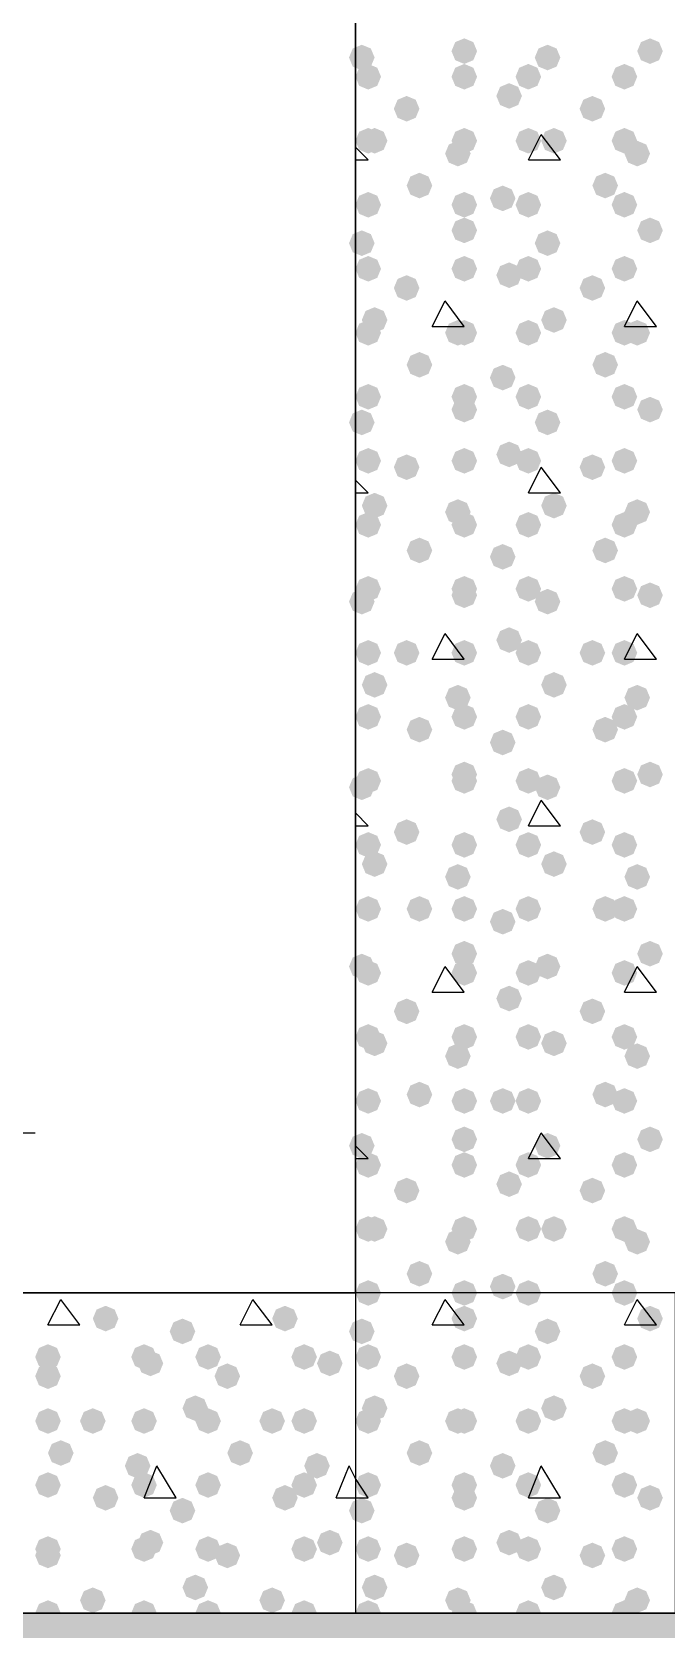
# Model space of a CAD drawing. Header units: millimetres. Extents: x 0 to 420, y 0 to 297.
# Drawn here: x 220.15 to 224.35, y 105.64 to 116.2 of the extents above; entities that cross this region are included whole.
import ezdxf

# ---------------------------------------------------------------- set-up
doc = ezdxf.new("R2010")
doc.units = ezdxf.units.MM
doc.layers.get('0').update_dxf_attribs({"linetype": 'CONTINUOUS'})

msp = doc.modelspace()

# ---------------------------------------------------------------- hatches: boundary and pattern name
at = {"true_color": 0x000008}
for points in [[(222.419333, 116.035667), (222.394463, 115.975871), (222.334667, 115.951), (222.274871, 115.975871), (222.25, 116.035667), (222.274871, 116.095462), (222.334667, 116.120333), (222.394462, 116.095463)], [(223.096667, 116.078), (223.071796, 116.018204), (223.012, 115.993333), (222.952204, 116.018204), (222.927333, 116.078), (222.952204, 116.137796), (223.012, 116.162667), (223.071796, 116.137796)], [(223.647, 116.035667), (223.622129, 115.975871), (223.562333, 115.951), (223.502537, 115.975871), (223.477667, 116.035667), (223.502537, 116.095462), (223.562333, 116.120333), (223.622129, 116.095463)], [(224.324333, 116.078), (224.299463, 116.018204), (224.239667, 115.993333), (224.179871, 116.018204), (224.155, 116.078), (224.179871, 116.137796), (224.239667, 116.162667), (224.299462, 116.137796)], [(222.461667, 115.908667), (222.436796, 115.848871), (222.377, 115.824), (222.317204, 115.848871), (222.292333, 115.908667), (222.317204, 115.968462), (222.377, 115.993333), (222.436796, 115.968463)], [(223.096667, 115.908667), (223.071796, 115.848871), (223.012, 115.824), (222.952204, 115.848871), (222.927333, 115.908667), (222.952204, 115.968462), (223.012, 115.993333), (223.071796, 115.968463)], [(223.52, 115.908667), (223.495129, 115.848871), (223.435333, 115.824), (223.375538, 115.848871), (223.350667, 115.908667), (223.375537, 115.968462), (223.435333, 115.993333), (223.495129, 115.968463)], [(224.155, 115.908667), (224.130129, 115.848871), (224.070333, 115.824), (224.010538, 115.848871), (223.985667, 115.908667), (224.010537, 115.968462), (224.070333, 115.993333), (224.130129, 115.968463)], [(222.715667, 115.697), (222.690796, 115.637204), (222.631, 115.612333), (222.571204, 115.637204), (222.546333, 115.697), (222.571204, 115.756796), (222.631, 115.781667), (222.690796, 115.756796)], [(223.393, 115.781667), (223.368129, 115.721871), (223.308333, 115.697), (223.248538, 115.721871), (223.223667, 115.781667), (223.248537, 115.841462), (223.308333, 115.866333), (223.368129, 115.841463)], [(223.943333, 115.697), (223.918462, 115.637204), (223.858667, 115.612333), (223.798871, 115.637204), (223.774, 115.697), (223.798871, 115.756796), (223.858667, 115.781667), (223.918462, 115.756796)], [(222.461667, 115.485333), (222.436796, 115.425538), (222.377, 115.400667), (222.317204, 115.425538), (222.292333, 115.485333), (222.317204, 115.545129), (222.377, 115.57), (222.436796, 115.545129)], [(222.504, 115.485333), (222.479129, 115.425538), (222.419333, 115.400667), (222.359537, 115.425538), (222.334667, 115.485333), (222.359537, 115.545129), (222.419333, 115.57), (222.479129, 115.545129)], [(223.096667, 115.485333), (223.071796, 115.425538), (223.012, 115.400667), (222.952204, 115.425538), (222.927333, 115.485333), (222.952204, 115.545129), (223.012, 115.57), (223.071796, 115.545129)], [(223.52, 115.485333), (223.495129, 115.425538), (223.435333, 115.400667), (223.375538, 115.425538), (223.350667, 115.485333), (223.375537, 115.545129), (223.435333, 115.57), (223.495129, 115.545129)], [(223.689333, 115.485333), (223.664463, 115.425538), (223.604667, 115.400667), (223.544871, 115.425538), (223.52, 115.485333), (223.544871, 115.545129), (223.604667, 115.57), (223.664462, 115.545129)], [(224.155, 115.485333), (224.130129, 115.425538), (224.070333, 115.400667), (224.010538, 115.425538), (223.985667, 115.485333), (224.010537, 115.545129), (224.070333, 115.57), (224.130129, 115.545129)], [(223.054333, 115.400667), (223.029462, 115.340871), (222.969667, 115.316), (222.909871, 115.340871), (222.885, 115.400667), (222.909871, 115.460462), (222.969667, 115.485333), (223.029462, 115.460463)], [(224.239667, 115.400667), (224.214796, 115.340871), (224.155, 115.316), (224.095204, 115.340871), (224.070333, 115.400667), (224.095204, 115.460462), (224.155, 115.485333), (224.214796, 115.460463)], [(222.800333, 115.189), (222.775462, 115.129204), (222.715667, 115.104333), (222.655871, 115.129204), (222.631, 115.189), (222.655871, 115.248796), (222.715667, 115.273667), (222.775462, 115.248796)], [(224.028, 115.189), (224.003129, 115.129204), (223.943333, 115.104333), (223.883537, 115.129204), (223.858667, 115.189), (223.883537, 115.248796), (223.943333, 115.273667), (224.003129, 115.248796)], [(222.461667, 115.062), (222.436796, 115.002204), (222.377, 114.977333), (222.317204, 115.002204), (222.292333, 115.062), (222.317204, 115.121796), (222.377, 115.146667), (222.436796, 115.121796)], [(223.096667, 115.062), (223.071796, 115.002204), (223.012, 114.977333), (222.952204, 115.002204), (222.927333, 115.062), (222.952204, 115.121796), (223.012, 115.146667), (223.071796, 115.121796)], [(223.350667, 115.104333), (223.325796, 115.044537), (223.266, 115.019667), (223.206204, 115.044537), (223.181333, 115.104333), (223.206204, 115.164129), (223.266, 115.189), (223.325796, 115.164129)], [(223.52, 115.062), (223.495129, 115.002204), (223.435333, 114.977333), (223.375538, 115.002204), (223.350667, 115.062), (223.375537, 115.121796), (223.435333, 115.146667), (223.495129, 115.121796)], [(224.155, 115.062), (224.130129, 115.002204), (224.070333, 114.977333), (224.010538, 115.002204), (223.985667, 115.062), (224.010537, 115.121796), (224.070333, 115.146667), (224.130129, 115.121796)], [(223.096667, 114.892667), (223.071796, 114.832871), (223.012, 114.808), (222.952204, 114.832871), (222.927333, 114.892667), (222.952204, 114.952462), (223.012, 114.977333), (223.071796, 114.952463)], [(224.324333, 114.892667), (224.299463, 114.832871), (224.239667, 114.808), (224.179871, 114.832871), (224.155, 114.892667), (224.179871, 114.952462), (224.239667, 114.977333), (224.299462, 114.952463)], [(222.419333, 114.808), (222.394463, 114.748204), (222.334667, 114.723333), (222.274871, 114.748204), (222.25, 114.808), (222.274871, 114.867796), (222.334667, 114.892667), (222.394462, 114.867796)], [(223.647, 114.808), (223.622129, 114.748204), (223.562333, 114.723333), (223.502537, 114.748204), (223.477667, 114.808), (223.502537, 114.867796), (223.562333, 114.892667), (223.622129, 114.867796)], [(222.461667, 114.638667), (222.436796, 114.578871), (222.377, 114.554), (222.317204, 114.578871), (222.292333, 114.638667), (222.317204, 114.698462), (222.377, 114.723333), (222.436796, 114.698463)], [(223.096667, 114.638667), (223.071796, 114.578871), (223.012, 114.554), (222.952204, 114.578871), (222.927333, 114.638667), (222.952204, 114.698462), (223.012, 114.723333), (223.071796, 114.698463)], [(223.52, 114.638667), (223.495129, 114.578871), (223.435333, 114.554), (223.375538, 114.578871), (223.350667, 114.638667), (223.375537, 114.698462), (223.435333, 114.723333), (223.495129, 114.698463)], [(224.155, 114.638667), (224.130129, 114.578871), (224.070333, 114.554), (224.010538, 114.578871), (223.985667, 114.638667), (224.010537, 114.698462), (224.070333, 114.723333), (224.130129, 114.698463)], [(223.393, 114.596333), (223.368129, 114.536537), (223.308333, 114.511667), (223.248538, 114.536537), (223.223667, 114.596333), (223.248537, 114.656129), (223.308333, 114.681), (223.368129, 114.656129)], [(222.715667, 114.511667), (222.690796, 114.451871), (222.631, 114.427), (222.571204, 114.451871), (222.546333, 114.511667), (222.571204, 114.571462), (222.631, 114.596333), (222.690796, 114.571463)], [(223.943333, 114.511667), (223.918462, 114.451871), (223.858667, 114.427), (223.798871, 114.451871), (223.774, 114.511667), (223.798871, 114.571462), (223.858667, 114.596333), (223.918462, 114.571463)], [(222.461667, 114.215333), (222.436796, 114.155538), (222.377, 114.130667), (222.317204, 114.155538), (222.292333, 114.215333), (222.317204, 114.275129), (222.377, 114.3), (222.436796, 114.275129)], [(222.504, 114.3), (222.479129, 114.240204), (222.419333, 114.215333), (222.359537, 114.240204), (222.334667, 114.3), (222.359537, 114.359796), (222.419333, 114.384667), (222.479129, 114.359796)], [(223.054333, 114.215333), (223.029462, 114.155538), (222.969667, 114.130667), (222.909871, 114.155538), (222.885, 114.215333), (222.909871, 114.275129), (222.969667, 114.3), (223.029462, 114.275129)], [(223.096667, 114.215333), (223.071796, 114.155538), (223.012, 114.130667), (222.952204, 114.155538), (222.927333, 114.215333), (222.952204, 114.275129), (223.012, 114.3), (223.071796, 114.275129)], [(223.52, 114.215333), (223.495129, 114.155538), (223.435333, 114.130667), (223.375538, 114.155538), (223.350667, 114.215333), (223.375537, 114.275129), (223.435333, 114.3), (223.495129, 114.275129)], [(223.689333, 114.3), (223.664463, 114.240204), (223.604667, 114.215333), (223.544871, 114.240204), (223.52, 114.3), (223.544871, 114.359796), (223.604667, 114.384667), (223.664462, 114.359796)], [(224.155, 114.215333), (224.130129, 114.155538), (224.070333, 114.130667), (224.010538, 114.155538), (223.985667, 114.215333), (224.010537, 114.275129), (224.070333, 114.3), (224.130129, 114.275129)], [(224.239667, 114.215333), (224.214796, 114.155538), (224.155, 114.130667), (224.095204, 114.155538), (224.070333, 114.215333), (224.095204, 114.275129), (224.155, 114.3), (224.214796, 114.275129)], [(222.800333, 114.003667), (222.775462, 113.943871), (222.715667, 113.919), (222.655871, 113.943871), (222.631, 114.003667), (222.655871, 114.063462), (222.715667, 114.088333), (222.775462, 114.063463)], [(224.028, 114.003667), (224.003129, 113.943871), (223.943333, 113.919), (223.883537, 113.943871), (223.858667, 114.003667), (223.883537, 114.063462), (223.943333, 114.088333), (224.003129, 114.063463)], [(223.350667, 113.919), (223.325796, 113.859204), (223.266, 113.834333), (223.206204, 113.859204), (223.181333, 113.919), (223.206204, 113.978796), (223.266, 114.003667), (223.325796, 113.978796)], [(222.461667, 113.792), (222.436796, 113.732204), (222.377, 113.707333), (222.317204, 113.732204), (222.292333, 113.792), (222.317204, 113.851796), (222.377, 113.876667), (222.436796, 113.851796)], [(223.096667, 113.792), (223.071796, 113.732204), (223.012, 113.707333), (222.952204, 113.732204), (222.927333, 113.792), (222.952204, 113.851796), (223.012, 113.876667), (223.071796, 113.851796)], [(223.52, 113.792), (223.495129, 113.732204), (223.435333, 113.707333), (223.375538, 113.732204), (223.350667, 113.792), (223.375537, 113.851796), (223.435333, 113.876667), (223.495129, 113.851796)], [(224.155, 113.792), (224.130129, 113.732204), (224.070333, 113.707333), (224.010538, 113.732204), (223.985667, 113.792), (224.010537, 113.851796), (224.070333, 113.876667), (224.130129, 113.851796)], [(223.096667, 113.707333), (223.071796, 113.647538), (223.012, 113.622667), (222.952204, 113.647538), (222.927333, 113.707333), (222.952204, 113.767129), (223.012, 113.792), (223.071796, 113.767129)], [(224.324333, 113.707333), (224.299463, 113.647538), (224.239667, 113.622667), (224.179871, 113.647538), (224.155, 113.707333), (224.179871, 113.767129), (224.239667, 113.792), (224.299462, 113.767129)], [(222.419333, 113.622667), (222.394463, 113.562871), (222.334667, 113.538), (222.274871, 113.562871), (222.25, 113.622667), (222.274871, 113.682462), (222.334667, 113.707333), (222.394462, 113.682463)], [(223.647, 113.622667), (223.622129, 113.562871), (223.562333, 113.538), (223.502537, 113.562871), (223.477667, 113.622667), (223.502537, 113.682462), (223.562333, 113.707333), (223.622129, 113.682463)], [(222.461667, 113.368667), (222.436796, 113.308871), (222.377, 113.284), (222.317204, 113.308871), (222.292333, 113.368667), (222.317204, 113.428462), (222.377, 113.453333), (222.436796, 113.428463)], [(223.096667, 113.368667), (223.071796, 113.308871), (223.012, 113.284), (222.952204, 113.308871), (222.927333, 113.368667), (222.952204, 113.428462), (223.012, 113.453333), (223.071796, 113.428463)], [(223.393, 113.411), (223.368129, 113.351204), (223.308333, 113.326333), (223.248538, 113.351204), (223.223667, 113.411), (223.248537, 113.470796), (223.308333, 113.495667), (223.368129, 113.470796)], [(223.52, 113.368667), (223.495129, 113.308871), (223.435333, 113.284), (223.375538, 113.308871), (223.350667, 113.368667), (223.375537, 113.428462), (223.435333, 113.453333), (223.495129, 113.428463)], [(224.155, 113.368667), (224.130129, 113.308871), (224.070333, 113.284), (224.010538, 113.308871), (223.985667, 113.368667), (224.010537, 113.428462), (224.070333, 113.453333), (224.130129, 113.428463)], [(222.715667, 113.326333), (222.690796, 113.266537), (222.631, 113.241667), (222.571204, 113.266537), (222.546333, 113.326333), (222.571204, 113.386129), (222.631, 113.411), (222.690796, 113.386129)], [(223.943333, 113.326333), (223.918462, 113.266537), (223.858667, 113.241667), (223.798871, 113.266537), (223.774, 113.326333), (223.798871, 113.386129), (223.858667, 113.411), (223.918462, 113.386129)], [(222.504, 113.072333), (222.479129, 113.012538), (222.419333, 112.987667), (222.359537, 113.012538), (222.334667, 113.072333), (222.359537, 113.132129), (222.419333, 113.157), (222.479129, 113.132129)], [(223.689333, 113.072333), (223.664463, 113.012538), (223.604667, 112.987667), (223.544871, 113.012538), (223.52, 113.072333), (223.544871, 113.132129), (223.604667, 113.157), (223.664462, 113.132129)], [(222.461667, 112.945333), (222.436796, 112.885538), (222.377, 112.860667), (222.317204, 112.885538), (222.292333, 112.945333), (222.317204, 113.005129), (222.377, 113.03), (222.436796, 113.005129)], [(223.054333, 113.03), (223.029462, 112.970204), (222.969667, 112.945333), (222.909871, 112.970204), (222.885, 113.03), (222.909871, 113.089796), (222.969667, 113.114667), (223.029462, 113.089796)], [(223.096667, 112.945333), (223.071796, 112.885538), (223.012, 112.860667), (222.952204, 112.885538), (222.927333, 112.945333), (222.952204, 113.005129), (223.012, 113.03), (223.071796, 113.005129)], [(223.52, 112.945333), (223.495129, 112.885538), (223.435333, 112.860667), (223.375538, 112.885538), (223.350667, 112.945333), (223.375537, 113.005129), (223.435333, 113.03), (223.495129, 113.005129)], [(224.155, 112.945333), (224.130129, 112.885538), (224.070333, 112.860667), (224.010538, 112.885538), (223.985667, 112.945333), (224.010537, 113.005129), (224.070333, 113.03), (224.130129, 113.005129)], [(224.239667, 113.03), (224.214796, 112.970204), (224.155, 112.945333), (224.095204, 112.970204), (224.070333, 113.03), (224.095204, 113.089796), (224.155, 113.114667), (224.214796, 113.089796)], [(222.800333, 112.776), (222.775462, 112.716204), (222.715667, 112.691333), (222.655871, 112.716204), (222.631, 112.776), (222.655871, 112.835796), (222.715667, 112.860667), (222.775462, 112.835796)], [(223.350667, 112.733667), (223.325796, 112.673871), (223.266, 112.649), (223.206204, 112.673871), (223.181333, 112.733667), (223.206204, 112.793462), (223.266, 112.818333), (223.325796, 112.793463)], [(224.028, 112.776), (224.003129, 112.716204), (223.943333, 112.691333), (223.883537, 112.716204), (223.858667, 112.776), (223.883537, 112.835796), (223.943333, 112.860667), (224.003129, 112.835796)], [(222.461667, 112.522), (222.436796, 112.462204), (222.377, 112.437333), (222.317204, 112.462204), (222.292333, 112.522), (222.317204, 112.581796), (222.377, 112.606667), (222.436796, 112.581796)], [(223.096667, 112.522), (223.071796, 112.462204), (223.012, 112.437333), (222.952204, 112.462204), (222.927333, 112.522), (222.952204, 112.581796), (223.012, 112.606667), (223.071796, 112.581796)], [(223.52, 112.522), (223.495129, 112.462204), (223.435333, 112.437333), (223.375538, 112.462204), (223.350667, 112.522), (223.375537, 112.581796), (223.435333, 112.606667), (223.495129, 112.581796)], [(224.155, 112.522), (224.130129, 112.462204), (224.070333, 112.437333), (224.010538, 112.462204), (223.985667, 112.522), (224.010537, 112.581796), (224.070333, 112.606667), (224.130129, 112.581796)], [(222.419333, 112.437333), (222.394463, 112.377537), (222.334667, 112.352667), (222.274871, 112.377537), (222.25, 112.437333), (222.274871, 112.497129), (222.334667, 112.522), (222.394462, 112.497129)], [(223.096667, 112.479667), (223.071796, 112.419871), (223.012, 112.395), (222.952204, 112.419871), (222.927333, 112.479667), (222.952204, 112.539462), (223.012, 112.564333), (223.071796, 112.539463)], [(223.647, 112.437333), (223.622129, 112.377537), (223.562333, 112.352667), (223.502537, 112.377537), (223.477667, 112.437333), (223.502537, 112.497129), (223.562333, 112.522), (223.622129, 112.497129)], [(224.324333, 112.479667), (224.299463, 112.419871), (224.239667, 112.395), (224.179871, 112.419871), (224.155, 112.479667), (224.179871, 112.539462), (224.239667, 112.564333), (224.299462, 112.539463)], [(222.461667, 112.098667), (222.436796, 112.038871), (222.377, 112.014), (222.317204, 112.038871), (222.292333, 112.098667), (222.317204, 112.158462), (222.377, 112.183333), (222.436796, 112.158463)], [(222.715667, 112.098667), (222.690796, 112.038871), (222.631, 112.014), (222.571204, 112.038871), (222.546333, 112.098667), (222.571204, 112.158462), (222.631, 112.183333), (222.690796, 112.158463)], [(223.096667, 112.098667), (223.071796, 112.038871), (223.012, 112.014), (222.952204, 112.038871), (222.927333, 112.098667), (222.952204, 112.158462), (223.012, 112.183333), (223.071796, 112.158463)], [(223.393, 112.183333), (223.368129, 112.123538), (223.308333, 112.098667), (223.248538, 112.123538), (223.223667, 112.183333), (223.248537, 112.243129), (223.308333, 112.268), (223.368129, 112.243129)], [(223.52, 112.098667), (223.495129, 112.038871), (223.435333, 112.014), (223.375538, 112.038871), (223.350667, 112.098667), (223.375537, 112.158462), (223.435333, 112.183333), (223.495129, 112.158463)], [(223.943333, 112.098667), (223.918462, 112.038871), (223.858667, 112.014), (223.798871, 112.038871), (223.774, 112.098667), (223.798871, 112.158462), (223.858667, 112.183333), (223.918462, 112.158463)], [(224.155, 112.098667), (224.130129, 112.038871), (224.070333, 112.014), (224.010538, 112.038871), (223.985667, 112.098667), (224.010537, 112.158462), (224.070333, 112.183333), (224.130129, 112.158463)], [(222.504, 111.887), (222.479129, 111.827204), (222.419333, 111.802333), (222.359537, 111.827204), (222.334667, 111.887), (222.359537, 111.946796), (222.419333, 111.971667), (222.479129, 111.946796)], [(223.689333, 111.887), (223.664463, 111.827204), (223.604667, 111.802333), (223.544871, 111.827204), (223.52, 111.887), (223.544871, 111.946796), (223.604667, 111.971667), (223.664462, 111.946796)], [(223.054333, 111.802333), (223.029462, 111.742537), (222.969667, 111.717667), (222.909871, 111.742537), (222.885, 111.802333), (222.909871, 111.862129), (222.969667, 111.887), (223.029462, 111.862129)], [(224.239667, 111.802333), (224.214796, 111.742537), (224.155, 111.717667), (224.095204, 111.742537), (224.070333, 111.802333), (224.095204, 111.862129), (224.155, 111.887), (224.214796, 111.862129)], [(222.461667, 111.675333), (222.436796, 111.615538), (222.377, 111.590667), (222.317204, 111.615538), (222.292333, 111.675333), (222.317204, 111.735129), (222.377, 111.76), (222.436796, 111.735129)], [(223.096667, 111.675333), (223.071796, 111.615538), (223.012, 111.590667), (222.952204, 111.615538), (222.927333, 111.675333), (222.952204, 111.735129), (223.012, 111.76), (223.071796, 111.735129)], [(223.52, 111.675333), (223.495129, 111.615538), (223.435333, 111.590667), (223.375538, 111.615538), (223.350667, 111.675333), (223.375537, 111.735129), (223.435333, 111.76), (223.495129, 111.735129)], [(224.155, 111.675333), (224.130129, 111.615538), (224.070333, 111.590667), (224.010538, 111.615538), (223.985667, 111.675333), (224.010537, 111.735129), (224.070333, 111.76), (224.130129, 111.735129)], [(222.800333, 111.590667), (222.775462, 111.530871), (222.715667, 111.506), (222.655871, 111.530871), (222.631, 111.590667), (222.655871, 111.650462), (222.715667, 111.675333), (222.775462, 111.650463)], [(224.028, 111.590667), (224.003129, 111.530871), (223.943333, 111.506), (223.883537, 111.530871), (223.858667, 111.590667), (223.883537, 111.650462), (223.943333, 111.675333), (224.003129, 111.650463)], [(223.350667, 111.506), (223.325796, 111.446204), (223.266, 111.421333), (223.206204, 111.446204), (223.181333, 111.506), (223.206204, 111.565796), (223.266, 111.590667), (223.325796, 111.565796)], [(222.461667, 111.252), (222.436796, 111.192204), (222.377, 111.167333), (222.317204, 111.192204), (222.292333, 111.252), (222.317204, 111.311796), (222.377, 111.336667), (222.436796, 111.311796)], [(223.096667, 111.294333), (223.071796, 111.234537), (223.012, 111.209667), (222.952204, 111.234537), (222.927333, 111.294333), (222.952204, 111.354129), (223.012, 111.379), (223.071796, 111.354129)], [(223.096667, 111.252), (223.071796, 111.192204), (223.012, 111.167333), (222.952204, 111.192204), (222.927333, 111.252), (222.952204, 111.311796), (223.012, 111.336667), (223.071796, 111.311796)], [(223.52, 111.252), (223.495129, 111.192204), (223.435333, 111.167333), (223.375538, 111.192204), (223.350667, 111.252), (223.375537, 111.311796), (223.435333, 111.336667), (223.495129, 111.311796)], [(224.155, 111.252), (224.130129, 111.192204), (224.070333, 111.167333), (224.010538, 111.192204), (223.985667, 111.252), (224.010537, 111.311796), (224.070333, 111.336667), (224.130129, 111.311796)], [(224.324333, 111.294333), (224.299463, 111.234537), (224.239667, 111.209667), (224.179871, 111.234537), (224.155, 111.294333), (224.179871, 111.354129), (224.239667, 111.379), (224.299462, 111.354129)], [(222.419333, 111.209667), (222.394463, 111.149871), (222.334667, 111.125), (222.274871, 111.149871), (222.25, 111.209667), (222.274871, 111.269462), (222.334667, 111.294333), (222.394462, 111.269463)], [(223.647, 111.209667), (223.622129, 111.149871), (223.562333, 111.125), (223.502537, 111.149871), (223.477667, 111.209667), (223.502537, 111.269462), (223.562333, 111.294333), (223.622129, 111.269463)], [(223.393, 110.998), (223.368129, 110.938204), (223.308333, 110.913333), (223.248538, 110.938204), (223.223667, 110.998), (223.248537, 111.057796), (223.308333, 111.082667), (223.368129, 111.057796)], [(222.461667, 110.828667), (222.436796, 110.768871), (222.377, 110.744), (222.317204, 110.768871), (222.292333, 110.828667), (222.317204, 110.888462), (222.377, 110.913333), (222.436796, 110.888463)], [(222.715667, 110.913333), (222.690796, 110.853537), (222.631, 110.828667), (222.571204, 110.853537), (222.546333, 110.913333), (222.571204, 110.973129), (222.631, 110.998), (222.690796, 110.973129)], [(223.096667, 110.828667), (223.071796, 110.768871), (223.012, 110.744), (222.952204, 110.768871), (222.927333, 110.828667), (222.952204, 110.888462), (223.012, 110.913333), (223.071796, 110.888463)], [(223.52, 110.828667), (223.495129, 110.768871), (223.435333, 110.744), (223.375538, 110.768871), (223.350667, 110.828667), (223.375537, 110.888462), (223.435333, 110.913333), (223.495129, 110.888463)], [(223.943333, 110.913333), (223.918462, 110.853537), (223.858667, 110.828667), (223.798871, 110.853537), (223.774, 110.913333), (223.798871, 110.973129), (223.858667, 110.998), (223.918462, 110.973129)], [(224.155, 110.828667), (224.130129, 110.768871), (224.070333, 110.744), (224.010538, 110.768871), (223.985667, 110.828667), (224.010537, 110.888462), (224.070333, 110.913333), (224.130129, 110.888463)], [(222.504, 110.701667), (222.479129, 110.641871), (222.419333, 110.617), (222.359537, 110.641871), (222.334667, 110.701667), (222.359537, 110.761462), (222.419333, 110.786333), (222.479129, 110.761463)], [(223.054333, 110.617), (223.029462, 110.557204), (222.969667, 110.532333), (222.909871, 110.557204), (222.885, 110.617), (222.909871, 110.676796), (222.969667, 110.701667), (223.029462, 110.676796)], [(223.689333, 110.701667), (223.664463, 110.641871), (223.604667, 110.617), (223.544871, 110.641871), (223.52, 110.701667), (223.544871, 110.761462), (223.604667, 110.786333), (223.664462, 110.761463)], [(224.239667, 110.617), (224.214796, 110.557204), (224.155, 110.532333), (224.095204, 110.557204), (224.070333, 110.617), (224.095204, 110.676796), (224.155, 110.701667), (224.214796, 110.676796)], [(222.461667, 110.405333), (222.436796, 110.345538), (222.377, 110.320667), (222.317204, 110.345538), (222.292333, 110.405333), (222.317204, 110.465129), (222.377, 110.49), (222.436796, 110.465129)], [(222.800333, 110.405333), (222.775462, 110.345538), (222.715667, 110.320667), (222.655871, 110.345538), (222.631, 110.405333), (222.655871, 110.465129), (222.715667, 110.49), (222.775462, 110.465129)], [(223.096667, 110.405333), (223.071796, 110.345538), (223.012, 110.320667), (222.952204, 110.345538), (222.927333, 110.405333), (222.952204, 110.465129), (223.012, 110.49), (223.071796, 110.465129)], [(223.52, 110.405333), (223.495129, 110.345538), (223.435333, 110.320667), (223.375538, 110.345538), (223.350667, 110.405333), (223.375537, 110.465129), (223.435333, 110.49), (223.495129, 110.465129)], [(224.028, 110.405333), (224.003129, 110.345538), (223.943333, 110.320667), (223.883537, 110.345538), (223.858667, 110.405333), (223.883537, 110.465129), (223.943333, 110.49), (224.003129, 110.465129)], [(224.155, 110.405333), (224.130129, 110.345538), (224.070333, 110.320667), (224.010538, 110.345538), (223.985667, 110.405333), (224.010537, 110.465129), (224.070333, 110.49), (224.130129, 110.465129)], [(223.350667, 110.320667), (223.325796, 110.260871), (223.266, 110.236), (223.206204, 110.260871), (223.181333, 110.320667), (223.206204, 110.380462), (223.266, 110.405333), (223.325796, 110.380463)], [(223.096667, 110.109), (223.071796, 110.049204), (223.012, 110.024333), (222.952204, 110.049204), (222.927333, 110.109), (222.952204, 110.168796), (223.012, 110.193667), (223.071796, 110.168796)], [(224.324333, 110.109), (224.299463, 110.049204), (224.239667, 110.024333), (224.179871, 110.049204), (224.155, 110.109), (224.179871, 110.168796), (224.239667, 110.193667), (224.299462, 110.168796)], [(222.419333, 110.024333), (222.394463, 109.964537), (222.334667, 109.939667), (222.274871, 109.964537), (222.25, 110.024333), (222.274871, 110.084129), (222.334667, 110.109), (222.394462, 110.084129)], [(222.461667, 109.982), (222.436796, 109.922204), (222.377, 109.897333), (222.317204, 109.922204), (222.292333, 109.982), (222.317204, 110.041796), (222.377, 110.066667), (222.436796, 110.041796)], [(223.096667, 109.982), (223.071796, 109.922204), (223.012, 109.897333), (222.952204, 109.922204), (222.927333, 109.982), (222.952204, 110.041796), (223.012, 110.066667), (223.071796, 110.041796)], [(223.52, 109.982), (223.495129, 109.922204), (223.435333, 109.897333), (223.375538, 109.922204), (223.350667, 109.982), (223.375537, 110.041796), (223.435333, 110.066667), (223.495129, 110.041796)], [(223.647, 110.024333), (223.622129, 109.964537), (223.562333, 109.939667), (223.502537, 109.964537), (223.477667, 110.024333), (223.502537, 110.084129), (223.562333, 110.109), (223.622129, 110.084129)], [(224.155, 109.982), (224.130129, 109.922204), (224.070333, 109.897333), (224.010538, 109.922204), (223.985667, 109.982), (224.010537, 110.041796), (224.070333, 110.066667), (224.130129, 110.041796)], [(223.393, 109.812667), (223.368129, 109.752871), (223.308333, 109.728), (223.248538, 109.752871), (223.223667, 109.812667), (223.248537, 109.872462), (223.308333, 109.897333), (223.368129, 109.872463)], [(222.715667, 109.728), (222.690796, 109.668204), (222.631, 109.643333), (222.571204, 109.668204), (222.546333, 109.728), (222.571204, 109.787796), (222.631, 109.812667), (222.690796, 109.787796)], [(223.943333, 109.728), (223.918462, 109.668204), (223.858667, 109.643333), (223.798871, 109.668204), (223.774, 109.728), (223.798871, 109.787796), (223.858667, 109.812667), (223.918462, 109.787796)], [(222.461667, 109.558667), (222.436796, 109.498871), (222.377, 109.474), (222.317204, 109.498871), (222.292333, 109.558667), (222.317204, 109.618462), (222.377, 109.643333), (222.436796, 109.618463)], [(223.096667, 109.558667), (223.071796, 109.498871), (223.012, 109.474), (222.952204, 109.498871), (222.927333, 109.558667), (222.952204, 109.618462), (223.012, 109.643333), (223.071796, 109.618463)], [(223.52, 109.558667), (223.495129, 109.498871), (223.435333, 109.474), (223.375538, 109.498871), (223.350667, 109.558667), (223.375537, 109.618462), (223.435333, 109.643333), (223.495129, 109.618463)], [(224.155, 109.558667), (224.130129, 109.498871), (224.070333, 109.474), (224.010538, 109.498871), (223.985667, 109.558667), (224.010537, 109.618462), (224.070333, 109.643333), (224.130129, 109.618463)], [(222.504, 109.516333), (222.479129, 109.456537), (222.419333, 109.431667), (222.359537, 109.456537), (222.334667, 109.516333), (222.359537, 109.576129), (222.419333, 109.601), (222.479129, 109.576129)], [(223.689333, 109.516333), (223.664463, 109.456537), (223.604667, 109.431667), (223.544871, 109.456537), (223.52, 109.516333), (223.544871, 109.576129), (223.604667, 109.601), (223.664462, 109.576129)], [(223.054333, 109.431667), (223.029462, 109.371871), (222.969667, 109.347), (222.909871, 109.371871), (222.885, 109.431667), (222.909871, 109.491462), (222.969667, 109.516333), (223.029462, 109.491463)], [(224.239667, 109.431667), (224.214796, 109.371871), (224.155, 109.347), (224.095204, 109.371871), (224.070333, 109.431667), (224.095204, 109.491462), (224.155, 109.516333), (224.214796, 109.491463)], [(222.461667, 109.135333), (222.436796, 109.075538), (222.377, 109.050667), (222.317204, 109.075538), (222.292333, 109.135333), (222.317204, 109.195129), (222.377, 109.22), (222.436796, 109.195129)], [(222.800333, 109.177667), (222.775462, 109.117871), (222.715667, 109.093), (222.655871, 109.117871), (222.631, 109.177667), (222.655871, 109.237462), (222.715667, 109.262333), (222.775462, 109.237463)], [(223.096667, 109.135333), (223.071796, 109.075538), (223.012, 109.050667), (222.952204, 109.075538), (222.927333, 109.135333), (222.952204, 109.195129), (223.012, 109.22), (223.071796, 109.195129)], [(223.350667, 109.135333), (223.325796, 109.075538), (223.266, 109.050667), (223.206204, 109.075538), (223.181333, 109.135333), (223.206204, 109.195129), (223.266, 109.22), (223.325796, 109.195129)], [(223.52, 109.135333), (223.495129, 109.075538), (223.435333, 109.050667), (223.375538, 109.075538), (223.350667, 109.135333), (223.375537, 109.195129), (223.435333, 109.22), (223.495129, 109.195129)], [(224.028, 109.177667), (224.003129, 109.117871), (223.943333, 109.093), (223.883537, 109.117871), (223.858667, 109.177667), (223.883537, 109.237462), (223.943333, 109.262333), (224.003129, 109.237463)], [(224.155, 109.135333), (224.130129, 109.075538), (224.070333, 109.050667), (224.010538, 109.075538), (223.985667, 109.135333), (224.010537, 109.195129), (224.070333, 109.22), (224.130129, 109.195129)], [(222.419333, 108.839), (222.394463, 108.779204), (222.334667, 108.754333), (222.274871, 108.779204), (222.25, 108.839), (222.274871, 108.898796), (222.334667, 108.923667), (222.394462, 108.898796)], [(223.096667, 108.881333), (223.071796, 108.821537), (223.012, 108.796667), (222.952204, 108.821537), (222.927333, 108.881333), (222.952204, 108.941129), (223.012, 108.966), (223.071796, 108.941129)], [(223.647, 108.839), (223.622129, 108.779204), (223.562333, 108.754333), (223.502537, 108.779204), (223.477667, 108.839), (223.502537, 108.898796), (223.562333, 108.923667), (223.622129, 108.898796)], [(224.324333, 108.881333), (224.299463, 108.821537), (224.239667, 108.796667), (224.179871, 108.821537), (224.155, 108.881333), (224.179871, 108.941129), (224.239667, 108.966), (224.299462, 108.941129)], [(222.461667, 108.712), (222.436796, 108.652204), (222.377, 108.627333), (222.317204, 108.652204), (222.292333, 108.712), (222.317204, 108.771796), (222.377, 108.796667), (222.436796, 108.771796)], [(223.096667, 108.712), (223.071796, 108.652204), (223.012, 108.627333), (222.952204, 108.652204), (222.927333, 108.712), (222.952204, 108.771796), (223.012, 108.796667), (223.071796, 108.771796)], [(223.52, 108.712), (223.495129, 108.652204), (223.435333, 108.627333), (223.375538, 108.652204), (223.350667, 108.712), (223.375537, 108.771796), (223.435333, 108.796667), (223.495129, 108.771796)], [(224.155, 108.712), (224.130129, 108.652204), (224.070333, 108.627333), (224.010538, 108.652204), (223.985667, 108.712), (224.010537, 108.771796), (224.070333, 108.796667), (224.130129, 108.771796)], [(222.715667, 108.542667), (222.690796, 108.482871), (222.631, 108.458), (222.571204, 108.482871), (222.546333, 108.542667), (222.571204, 108.602462), (222.631, 108.627333), (222.690796, 108.602463)], [(223.393, 108.585), (223.368129, 108.525204), (223.308333, 108.500333), (223.248538, 108.525204), (223.223667, 108.585), (223.248537, 108.644796), (223.308333, 108.669667), (223.368129, 108.644796)], [(223.943333, 108.542667), (223.918462, 108.482871), (223.858667, 108.458), (223.798871, 108.482871), (223.774, 108.542667), (223.798871, 108.602462), (223.858667, 108.627333), (223.918462, 108.602463)], [(222.461667, 108.288667), (222.436796, 108.228871), (222.377, 108.204), (222.317204, 108.228871), (222.292333, 108.288667), (222.317204, 108.348462), (222.377, 108.373333), (222.436796, 108.348463)], [(222.504, 108.288667), (222.479129, 108.228871), (222.419333, 108.204), (222.359537, 108.228871), (222.334667, 108.288667), (222.359537, 108.348462), (222.419333, 108.373333), (222.479129, 108.348463)], [(223.096667, 108.288667), (223.071796, 108.228871), (223.012, 108.204), (222.952204, 108.228871), (222.927333, 108.288667), (222.952204, 108.348462), (223.012, 108.373333), (223.071796, 108.348463)], [(223.52, 108.288667), (223.495129, 108.228871), (223.435333, 108.204), (223.375538, 108.228871), (223.350667, 108.288667), (223.375537, 108.348462), (223.435333, 108.373333), (223.495129, 108.348463)], [(223.689333, 108.288667), (223.664463, 108.228871), (223.604667, 108.204), (223.544871, 108.228871), (223.52, 108.288667), (223.544871, 108.348462), (223.604667, 108.373333), (223.664462, 108.348463)], [(224.155, 108.288667), (224.130129, 108.228871), (224.070333, 108.204), (224.010538, 108.228871), (223.985667, 108.288667), (224.010537, 108.348462), (224.070333, 108.373333), (224.130129, 108.348463)], [(223.054333, 108.204), (223.029462, 108.144204), (222.969667, 108.119333), (222.909871, 108.144204), (222.885, 108.204), (222.909871, 108.263796), (222.969667, 108.288667), (223.029462, 108.263796)], [(224.239667, 108.204), (224.214796, 108.144204), (224.155, 108.119333), (224.095204, 108.144204), (224.070333, 108.204), (224.095204, 108.263796), (224.155, 108.288667), (224.214796, 108.263796)], [(222.800333, 107.992333), (222.775462, 107.932538), (222.715667, 107.907667), (222.655871, 107.932538), (222.631, 107.992333), (222.655871, 108.052129), (222.715667, 108.077), (222.775462, 108.052129)], [(224.028, 107.992333), (224.003129, 107.932538), (223.943333, 107.907667), (223.883537, 107.932538), (223.858667, 107.992333), (223.883537, 108.052129), (223.943333, 108.077), (224.003129, 108.052129)], [(222.461667, 107.865333), (222.436796, 107.805538), (222.377, 107.780667), (222.317204, 107.805538), (222.292333, 107.865333), (222.317204, 107.925129), (222.377, 107.95), (222.436796, 107.925129)], [(223.096667, 107.865333), (223.071796, 107.805538), (223.012, 107.780667), (222.952204, 107.805538), (222.927333, 107.865333), (222.952204, 107.925129), (223.012, 107.95), (223.071796, 107.925129)], [(223.350667, 107.907667), (223.325796, 107.847871), (223.266, 107.823), (223.206204, 107.847871), (223.181333, 107.907667), (223.206204, 107.967462), (223.266, 107.992333), (223.325796, 107.967463)], [(223.52, 107.865333), (223.495129, 107.805538), (223.435333, 107.780667), (223.375538, 107.805538), (223.350667, 107.865333), (223.375537, 107.925129), (223.435333, 107.95), (223.495129, 107.925129)], [(224.155, 107.865333), (224.130129, 107.805538), (224.070333, 107.780667), (224.010538, 107.805538), (223.985667, 107.865333), (224.010537, 107.925129), (224.070333, 107.95), (224.130129, 107.925129)], [(220.726, 107.696), (220.701129, 107.636204), (220.641333, 107.611333), (220.581538, 107.636204), (220.556667, 107.696), (220.581537, 107.755796), (220.641333, 107.780667), (220.701129, 107.755796)], [(221.911333, 107.696), (221.886462, 107.636204), (221.826667, 107.611333), (221.766871, 107.636204), (221.742, 107.696), (221.766871, 107.755796), (221.826667, 107.780667), (221.886462, 107.755796)], [(221.234, 107.611333), (221.209129, 107.551537), (221.149333, 107.526667), (221.089538, 107.551537), (221.064667, 107.611333), (221.089537, 107.671129), (221.149333, 107.696), (221.209129, 107.671129)], [(220.345, 107.442), (220.320129, 107.382204), (220.260333, 107.357333), (220.200538, 107.382204), (220.175667, 107.442), (220.200537, 107.501796), (220.260333, 107.526667), (220.320129, 107.501796)], [(220.98, 107.442), (220.955129, 107.382204), (220.895333, 107.357333), (220.835538, 107.382204), (220.810667, 107.442), (220.835537, 107.501796), (220.895333, 107.526667), (220.955129, 107.501796)], [(221.403333, 107.442), (221.378463, 107.382204), (221.318667, 107.357333), (221.258871, 107.382204), (221.234, 107.442), (221.258871, 107.501796), (221.318667, 107.526667), (221.378462, 107.501796)], [(222.038333, 107.442), (222.013463, 107.382204), (221.953667, 107.357333), (221.893871, 107.382204), (221.869, 107.442), (221.893871, 107.501796), (221.953667, 107.526667), (222.013462, 107.501796)], [(221.022333, 107.399667), (220.997462, 107.339871), (220.937667, 107.315), (220.877871, 107.339871), (220.853, 107.399667), (220.877871, 107.459462), (220.937667, 107.484333), (220.997462, 107.459463)], [(222.207667, 107.399667), (222.182796, 107.339871), (222.123, 107.315), (222.063204, 107.339871), (222.038333, 107.399667), (222.063204, 107.459462), (222.123, 107.484333), (222.182796, 107.459463)], [(220.345, 107.315), (220.320129, 107.255204), (220.260333, 107.230333), (220.200538, 107.255204), (220.175667, 107.315), (220.200537, 107.374796), (220.260333, 107.399667), (220.320129, 107.374796)], [(221.530333, 107.315), (221.505462, 107.255204), (221.445667, 107.230333), (221.385871, 107.255204), (221.361, 107.315), (221.385871, 107.374796), (221.445667, 107.399667), (221.505462, 107.374796)], [(220.345, 107.018667), (220.320129, 106.958871), (220.260333, 106.934), (220.200538, 106.958871), (220.175667, 107.018667), (220.200537, 107.078462), (220.260333, 107.103333), (220.320129, 107.078463)], [(220.641333, 107.018667), (220.616462, 106.958871), (220.556667, 106.934), (220.496871, 106.958871), (220.472, 107.018667), (220.496871, 107.078462), (220.556667, 107.103333), (220.616462, 107.078463)], [(220.98, 107.018667), (220.955129, 106.958871), (220.895333, 106.934), (220.835538, 106.958871), (220.810667, 107.018667), (220.835537, 107.078462), (220.895333, 107.103333), (220.955129, 107.078463)], [(221.318667, 107.103333), (221.293796, 107.043538), (221.234, 107.018667), (221.174204, 107.043538), (221.149333, 107.103333), (221.174204, 107.163129), (221.234, 107.188), (221.293796, 107.163129)], [(221.403333, 107.018667), (221.378463, 106.958871), (221.318667, 106.934), (221.258871, 106.958871), (221.234, 107.018667), (221.258871, 107.078462), (221.318667, 107.103333), (221.378462, 107.078463)], [(221.826667, 107.018667), (221.801796, 106.958871), (221.742, 106.934), (221.682204, 106.958871), (221.657333, 107.018667), (221.682204, 107.078462), (221.742, 107.103333), (221.801796, 107.078463)], [(222.038333, 107.018667), (222.013463, 106.958871), (221.953667, 106.934), (221.893871, 106.958871), (221.869, 107.018667), (221.893871, 107.078462), (221.953667, 107.103333), (222.013462, 107.078463)], [(220.429667, 106.807), (220.404796, 106.747204), (220.345, 106.722333), (220.285204, 106.747204), (220.260333, 106.807), (220.285204, 106.866796), (220.345, 106.891667), (220.404796, 106.866796)], [(221.615, 106.807), (221.590129, 106.747204), (221.530333, 106.722333), (221.470538, 106.747204), (221.445667, 106.807), (221.470537, 106.866796), (221.530333, 106.891667), (221.590129, 106.866796)], [(220.937667, 106.722333), (220.912796, 106.662537), (220.853, 106.637667), (220.793204, 106.662537), (220.768333, 106.722333), (220.793204, 106.782129), (220.853, 106.807), (220.912796, 106.782129)], [(222.123, 106.722333), (222.098129, 106.662537), (222.038333, 106.637667), (221.978538, 106.662537), (221.953667, 106.722333), (221.978537, 106.782129), (222.038333, 106.807), (222.098129, 106.782129)], [(220.345, 106.595333), (220.320129, 106.535538), (220.260333, 106.510667), (220.200538, 106.535538), (220.175667, 106.595333), (220.200537, 106.655129), (220.260333, 106.68), (220.320129, 106.655129)], [(220.98, 106.595333), (220.955129, 106.535538), (220.895333, 106.510667), (220.835538, 106.535538), (220.810667, 106.595333), (220.835537, 106.655129), (220.895333, 106.68), (220.955129, 106.655129)], [(221.403333, 106.595333), (221.378463, 106.535538), (221.318667, 106.510667), (221.258871, 106.535538), (221.234, 106.595333), (221.258871, 106.655129), (221.318667, 106.68), (221.378462, 106.655129)], [(222.038333, 106.595333), (222.013463, 106.535538), (221.953667, 106.510667), (221.893871, 106.535538), (221.869, 106.595333), (221.893871, 106.655129), (221.953667, 106.68), (222.013462, 106.655129)], [(220.726, 106.510667), (220.701129, 106.450871), (220.641333, 106.426), (220.581538, 106.450871), (220.556667, 106.510667), (220.581537, 106.570462), (220.641333, 106.595333), (220.701129, 106.570463)], [(221.911333, 106.510667), (221.886462, 106.450871), (221.826667, 106.426), (221.766871, 106.450871), (221.742, 106.510667), (221.766871, 106.570462), (221.826667, 106.595333), (221.886462, 106.570463)], [(221.234, 106.426), (221.209129, 106.366204), (221.149333, 106.341333), (221.089538, 106.366204), (221.064667, 106.426), (221.089537, 106.485796), (221.149333, 106.510667), (221.209129, 106.485796)], [(220.345, 106.172), (220.320129, 106.112204), (220.260333, 106.087333), (220.200538, 106.112204), (220.175667, 106.172), (220.200537, 106.231796), (220.260333, 106.256667), (220.320129, 106.231796)], [(220.98, 106.172), (220.955129, 106.112204), (220.895333, 106.087333), (220.835538, 106.112204), (220.810667, 106.172), (220.835537, 106.231796), (220.895333, 106.256667), (220.955129, 106.231796)], [(221.022333, 106.214333), (220.997462, 106.154537), (220.937667, 106.129667), (220.877871, 106.154537), (220.853, 106.214333), (220.877871, 106.274129), (220.937667, 106.299), (220.997462, 106.274129)], [(221.403333, 106.172), (221.378463, 106.112204), (221.318667, 106.087333), (221.258871, 106.112204), (221.234, 106.172), (221.258871, 106.231796), (221.318667, 106.256667), (221.378462, 106.231796)], [(222.038333, 106.172), (222.013463, 106.112204), (221.953667, 106.087333), (221.893871, 106.112204), (221.869, 106.172), (221.893871, 106.231796), (221.953667, 106.256667), (222.013462, 106.231796)], [(222.207667, 106.214333), (222.182796, 106.154537), (222.123, 106.129667), (222.063204, 106.154537), (222.038333, 106.214333), (222.063204, 106.274129), (222.123, 106.299), (222.182796, 106.274129)], [(220.345, 106.129667), (220.320129, 106.069871), (220.260333, 106.045), (220.200538, 106.069871), (220.175667, 106.129667), (220.200537, 106.189462), (220.260333, 106.214333), (220.320129, 106.189463)], [(221.530333, 106.129667), (221.505462, 106.069871), (221.445667, 106.045), (221.385871, 106.069871), (221.361, 106.129667), (221.385871, 106.189462), (221.445667, 106.214333), (221.505462, 106.189463)], [(221.318667, 105.918), (221.293796, 105.858204), (221.234, 105.833333), (221.174204, 105.858204), (221.149333, 105.918), (221.174204, 105.977796), (221.234, 106.002667), (221.293796, 105.977796)], [(220.345, 105.748667), (220.320129, 105.688871), (220.260333, 105.664), (220.200538, 105.688871), (220.175667, 105.748667), (220.200537, 105.808462), (220.260333, 105.833333), (220.320129, 105.808463)], [(220.641333, 105.833333), (220.616462, 105.773538), (220.556667, 105.748667), (220.496871, 105.773538), (220.472, 105.833333), (220.496871, 105.893129), (220.556667, 105.918), (220.616462, 105.893129)], [(220.98, 105.748667), (220.955129, 105.688871), (220.895333, 105.664), (220.835538, 105.688871), (220.810667, 105.748667), (220.835537, 105.808462), (220.895333, 105.833333), (220.955129, 105.808463)], [(221.403333, 105.748667), (221.378463, 105.688871), (221.318667, 105.664), (221.258871, 105.688871), (221.234, 105.748667), (221.258871, 105.808462), (221.318667, 105.833333), (221.378462, 105.808463)], [(221.826667, 105.833333), (221.801796, 105.773538), (221.742, 105.748667), (221.682204, 105.773538), (221.657333, 105.833333), (221.682204, 105.893129), (221.742, 105.918), (221.801796, 105.893129)], [(222.038333, 105.748667), (222.013463, 105.688871), (221.953667, 105.664), (221.893871, 105.688871), (221.869, 105.748667), (221.893871, 105.808462), (221.953667, 105.833333), (222.013462, 105.808463)]]:
    msp.add_hatch(color=0, dxfattribs=at).paths.add_polyline_path(points, flags=0)
at = {"true_color": 0x000007}
for points in [[(223.096667, 107.696), (223.071796, 107.636204), (223.012, 107.611333), (222.952204, 107.636204), (222.927333, 107.696), (222.952204, 107.755796), (223.012, 107.780667), (223.071796, 107.755796)], [(224.324333, 107.696), (224.299463, 107.636204), (224.239667, 107.611333), (224.179871, 107.636204), (224.155, 107.696), (224.179871, 107.755796), (224.239667, 107.780667), (224.299462, 107.755796)], [(222.419333, 107.611333), (222.394463, 107.551537), (222.334667, 107.526667), (222.274871, 107.551537), (222.25, 107.611333), (222.274871, 107.671129), (222.334667, 107.696), (222.394462, 107.671129)], [(223.647, 107.611333), (223.622129, 107.551537), (223.562333, 107.526667), (223.502537, 107.551537), (223.477667, 107.611333), (223.502537, 107.671129), (223.562333, 107.696), (223.622129, 107.671129)], [(222.461667, 107.442), (222.436796, 107.382204), (222.377, 107.357333), (222.317204, 107.382204), (222.292333, 107.442), (222.317204, 107.501796), (222.377, 107.526667), (222.436796, 107.501796)], [(223.096667, 107.442), (223.071796, 107.382204), (223.012, 107.357333), (222.952204, 107.382204), (222.927333, 107.442), (222.952204, 107.501796), (223.012, 107.526667), (223.071796, 107.501796)], [(223.52, 107.442), (223.495129, 107.382204), (223.435333, 107.357333), (223.375538, 107.382204), (223.350667, 107.442), (223.375537, 107.501796), (223.435333, 107.526667), (223.495129, 107.501796)], [(224.155, 107.442), (224.130129, 107.382204), (224.070333, 107.357333), (224.010538, 107.382204), (223.985667, 107.442), (224.010537, 107.501796), (224.070333, 107.526667), (224.130129, 107.501796)], [(223.393, 107.399667), (223.368129, 107.339871), (223.308333, 107.315), (223.248538, 107.339871), (223.223667, 107.399667), (223.248537, 107.459462), (223.308333, 107.484333), (223.368129, 107.459463)], [(222.715667, 107.315), (222.690796, 107.255204), (222.631, 107.230333), (222.571204, 107.255204), (222.546333, 107.315), (222.571204, 107.374796), (222.631, 107.399667), (222.690796, 107.374796)], [(223.943333, 107.315), (223.918462, 107.255204), (223.858667, 107.230333), (223.798871, 107.255204), (223.774, 107.315), (223.798871, 107.374796), (223.858667, 107.399667), (223.918462, 107.374796)], [(222.461667, 107.018667), (222.436796, 106.958871), (222.377, 106.934), (222.317204, 106.958871), (222.292333, 107.018667), (222.317204, 107.078462), (222.377, 107.103333), (222.436796, 107.078463)], [(222.504, 107.103333), (222.479129, 107.043538), (222.419333, 107.018667), (222.359537, 107.043538), (222.334667, 107.103333), (222.359537, 107.163129), (222.419333, 107.188), (222.479129, 107.163129)], [(223.054333, 107.018667), (223.029462, 106.958871), (222.969667, 106.934), (222.909871, 106.958871), (222.885, 107.018667), (222.909871, 107.078462), (222.969667, 107.103333), (223.029462, 107.078463)], [(223.096667, 107.018667), (223.071796, 106.958871), (223.012, 106.934), (222.952204, 106.958871), (222.927333, 107.018667), (222.952204, 107.078462), (223.012, 107.103333), (223.071796, 107.078463)], [(223.52, 107.018667), (223.495129, 106.958871), (223.435333, 106.934), (223.375538, 106.958871), (223.350667, 107.018667), (223.375537, 107.078462), (223.435333, 107.103333), (223.495129, 107.078463)], [(223.689333, 107.103333), (223.664463, 107.043538), (223.604667, 107.018667), (223.544871, 107.043538), (223.52, 107.103333), (223.544871, 107.163129), (223.604667, 107.188), (223.664462, 107.163129)], [(224.155, 107.018667), (224.130129, 106.958871), (224.070333, 106.934), (224.010538, 106.958871), (223.985667, 107.018667), (224.010537, 107.078462), (224.070333, 107.103333), (224.130129, 107.078463)], [(224.239667, 107.018667), (224.214796, 106.958871), (224.155, 106.934), (224.095204, 106.958871), (224.070333, 107.018667), (224.095204, 107.078462), (224.155, 107.103333), (224.214796, 107.078463)], [(222.800333, 106.807), (222.775462, 106.747204), (222.715667, 106.722333), (222.655871, 106.747204), (222.631, 106.807), (222.655871, 106.866796), (222.715667, 106.891667), (222.775462, 106.866796)], [(224.028, 106.807), (224.003129, 106.747204), (223.943333, 106.722333), (223.883537, 106.747204), (223.858667, 106.807), (223.883537, 106.866796), (223.943333, 106.891667), (224.003129, 106.866796)], [(223.350667, 106.722333), (223.325796, 106.662537), (223.266, 106.637667), (223.206204, 106.662537), (223.181333, 106.722333), (223.206204, 106.782129), (223.266, 106.807), (223.325796, 106.782129)], [(222.461667, 106.595333), (222.436796, 106.535538), (222.377, 106.510667), (222.317204, 106.535538), (222.292333, 106.595333), (222.317204, 106.655129), (222.377, 106.68), (222.436796, 106.655129)], [(223.096667, 106.595333), (223.071796, 106.535538), (223.012, 106.510667), (222.952204, 106.535538), (222.927333, 106.595333), (222.952204, 106.655129), (223.012, 106.68), (223.071796, 106.655129)], [(223.52, 106.595333), (223.495129, 106.535538), (223.435333, 106.510667), (223.375538, 106.535538), (223.350667, 106.595333), (223.375537, 106.655129), (223.435333, 106.68), (223.495129, 106.655129)], [(224.155, 106.595333), (224.130129, 106.535538), (224.070333, 106.510667), (224.010538, 106.535538), (223.985667, 106.595333), (224.010537, 106.655129), (224.070333, 106.68), (224.130129, 106.655129)], [(223.096667, 106.510667), (223.071796, 106.450871), (223.012, 106.426), (222.952204, 106.450871), (222.927333, 106.510667), (222.952204, 106.570462), (223.012, 106.595333), (223.071796, 106.570463)], [(224.324333, 106.510667), (224.299463, 106.450871), (224.239667, 106.426), (224.179871, 106.450871), (224.155, 106.510667), (224.179871, 106.570462), (224.239667, 106.595333), (224.299462, 106.570463)], [(222.419333, 106.426), (222.394463, 106.366204), (222.334667, 106.341333), (222.274871, 106.366204), (222.25, 106.426), (222.274871, 106.485796), (222.334667, 106.510667), (222.394462, 106.485796)], [(223.647, 106.426), (223.622129, 106.366204), (223.562333, 106.341333), (223.502537, 106.366204), (223.477667, 106.426), (223.502537, 106.485796), (223.562333, 106.510667), (223.622129, 106.485796)], [(222.461667, 106.172), (222.436796, 106.112204), (222.377, 106.087333), (222.317204, 106.112204), (222.292333, 106.172), (222.317204, 106.231796), (222.377, 106.256667), (222.436796, 106.231796)], [(223.096667, 106.172), (223.071796, 106.112204), (223.012, 106.087333), (222.952204, 106.112204), (222.927333, 106.172), (222.952204, 106.231796), (223.012, 106.256667), (223.071796, 106.231796)], [(223.393, 106.214333), (223.368129, 106.154537), (223.308333, 106.129667), (223.248538, 106.154537), (223.223667, 106.214333), (223.248537, 106.274129), (223.308333, 106.299), (223.368129, 106.274129)], [(223.52, 106.172), (223.495129, 106.112204), (223.435333, 106.087333), (223.375538, 106.112204), (223.350667, 106.172), (223.375537, 106.231796), (223.435333, 106.256667), (223.495129, 106.231796)], [(224.155, 106.172), (224.130129, 106.112204), (224.070333, 106.087333), (224.010538, 106.112204), (223.985667, 106.172), (224.010537, 106.231796), (224.070333, 106.256667), (224.130129, 106.231796)], [(222.715667, 106.129667), (222.690796, 106.069871), (222.631, 106.045), (222.571204, 106.069871), (222.546333, 106.129667), (222.571204, 106.189462), (222.631, 106.214333), (222.690796, 106.189463)], [(223.943333, 106.129667), (223.918462, 106.069871), (223.858667, 106.045), (223.798871, 106.069871), (223.774, 106.129667), (223.798871, 106.189462), (223.858667, 106.214333), (223.918462, 106.189463)], [(222.504, 105.918), (222.479129, 105.858204), (222.419333, 105.833333), (222.359537, 105.858204), (222.334667, 105.918), (222.359537, 105.977796), (222.419333, 106.002667), (222.479129, 105.977796)], [(223.689333, 105.918), (223.664463, 105.858204), (223.604667, 105.833333), (223.544871, 105.858204), (223.52, 105.918), (223.544871, 105.977796), (223.604667, 106.002667), (223.664462, 105.977796)], [(222.461667, 105.748667), (222.436796, 105.688871), (222.377, 105.664), (222.317204, 105.688871), (222.292333, 105.748667), (222.317204, 105.808462), (222.377, 105.833333), (222.436796, 105.808463)], [(223.054333, 105.833333), (223.029462, 105.773538), (222.969667, 105.748667), (222.909871, 105.773538), (222.885, 105.833333), (222.909871, 105.893129), (222.969667, 105.918), (223.029462, 105.893129)], [(223.096667, 105.748667), (223.071796, 105.688871), (223.012, 105.664), (222.952204, 105.688871), (222.927333, 105.748667), (222.952204, 105.808462), (223.012, 105.833333), (223.071796, 105.808463)], [(223.52, 105.748667), (223.495129, 105.688871), (223.435333, 105.664), (223.375538, 105.688871), (223.350667, 105.748667), (223.375537, 105.808462), (223.435333, 105.833333), (223.495129, 105.808463)], [(224.155, 105.748667), (224.130129, 105.688871), (224.070333, 105.664), (224.010538, 105.688871), (223.985667, 105.748667), (224.010537, 105.808462), (224.070333, 105.833333), (224.130129, 105.808463)], [(224.239667, 105.833333), (224.214796, 105.773538), (224.155, 105.748667), (224.095204, 105.773538), (224.070333, 105.833333), (224.095204, 105.893129), (224.155, 105.918), (224.214796, 105.893129)]]:
    msp.add_hatch(color=0, dxfattribs=at).paths.add_polyline_path(points, flags=0)
at = {"true_color": 0x000008}
h = msp.add_hatch(color=0, dxfattribs=at)
h.paths.add_polyline_path([(385.826, 105.748667), (39.708667, 105.748667), (385.826, 86.656333)], flags=0)
h.paths.add_polyline_path([(39.708667, 105.748667), (385.826, 86.656333), (39.708667, 86.656333)], flags=0)

# ---------------------------------------------------------------- linework, layer by layer
at = {"color": 0, "true_color": 0x000007}
for points in [[(38.650333, 126.915333), (38.650333, 150.241), (386.884333, 150.241), (386.884333, 126.915333), (224.409, 126.915333), (224.409, 105.748667), (201.125667, 105.748667), (201.125667, 126.915333)], [(38.650333, 126.915333), (38.650333, 150.241), (386.884333, 150.241), (386.884333, 126.915333), (224.409, 126.915333), (224.409, 105.748667), (201.125667, 105.748667), (201.125667, 126.915333)], [(222.292333, 107.865333), (222.292333, 105.748667), (224.409, 105.748667), (224.409, 107.865333)]]:
    msp.add_lwpolyline(points, close=True, dxfattribs=at)
at = {"color": 0, "true_color": 0x0000fd}
msp.add_lwpolyline([(222.292333, 129.032), (384.767667, 129.032), (384.767667, 148.124333), (40.767, 148.124333), (40.767, 129.032), (203.242333, 129.032), (203.242333, 107.865333), (222.292333, 107.865333)], close=True, dxfattribs=at)
at = {"color": 0, "true_color": 0x000007}
for points in [[(222.292333, 126.915333), (222.292333, 107.865333)], [(215.730667, 108.923667), (220.175667, 108.923667)], [(222.292333, 107.865333), (203.242333, 107.865333)], [(222.800333, 107.653667), (222.885, 107.823)], [(223.012, 107.653667), (222.885, 107.823)], [(224.070333, 107.653667), (224.155, 107.823)], [(224.282, 107.653667), (224.155, 107.823)], [(222.800333, 107.653667), (223.012, 107.653667)], [(224.070333, 107.653667), (224.282, 107.653667)], [(223.435333, 106.510667), (223.52, 106.722333)], [(223.647, 106.510667), (223.52, 106.722333)], [(222.377, 106.510667), (222.292333, 106.637667)], [(222.292333, 106.510667), (222.377, 106.510667)], [(223.435333, 106.510667), (223.647, 106.510667)], [(203.242333, 105.748667), (222.292333, 105.748667)]]:
    msp.add_lwpolyline(points, dxfattribs=at)
at = {"color": 0, "true_color": 0x000008}
for points in [[(223.435333, 115.358333), (223.52, 115.527667)], [(223.647, 115.358333), (223.52, 115.527667)], [(222.377, 115.358333), (222.292333, 115.443)], [(222.292333, 115.358333), (222.377, 115.358333)], [(223.435333, 115.358333), (223.647, 115.358333)], [(222.800333, 114.257667), (222.885, 114.427)], [(223.012, 114.257667), (222.885, 114.427)], [(224.070333, 114.257667), (224.155, 114.427)], [(224.282, 114.257667), (224.155, 114.427)], [(222.800333, 114.257667), (223.012, 114.257667)], [(224.070333, 114.257667), (224.282, 114.257667)], [(222.377, 113.157), (222.292333, 113.241667)], [(223.435333, 113.157), (223.52, 113.326333)], [(223.647, 113.157), (223.52, 113.326333)], [(222.292333, 113.157), (222.377, 113.157)], [(223.435333, 113.157), (223.647, 113.157)], [(222.800333, 112.056333), (222.885, 112.225667)], [(223.012, 112.056333), (222.885, 112.225667)], [(224.070333, 112.056333), (224.155, 112.225667)], [(224.282, 112.056333), (224.155, 112.225667)], [(222.800333, 112.056333), (223.012, 112.056333)], [(224.070333, 112.056333), (224.282, 112.056333)], [(223.435333, 110.955667), (223.52, 111.125)], [(223.647, 110.955667), (223.52, 111.125)], [(222.377, 110.955667), (222.292333, 111.040333)], [(222.292333, 110.955667), (222.377, 110.955667)], [(223.435333, 110.955667), (223.647, 110.955667)], [(222.800333, 109.855), (222.885, 110.024333)], [(223.012, 109.855), (222.885, 110.024333)], [(224.070333, 109.855), (224.155, 110.024333)], [(224.282, 109.855), (224.155, 110.024333)], [(222.800333, 109.855), (223.012, 109.855)], [(224.070333, 109.855), (224.282, 109.855)], [(223.435333, 108.754333), (223.52, 108.923667)], [(223.647, 108.754333), (223.52, 108.923667)], [(222.377, 108.754333), (222.292333, 108.839)], [(222.292333, 108.754333), (222.377, 108.754333)], [(223.435333, 108.754333), (223.647, 108.754333)], [(220.260333, 107.653667), (220.345, 107.823)], [(220.472, 107.653667), (220.345, 107.823)], [(221.530333, 107.653667), (221.615, 107.823)], [(221.742, 107.653667), (221.615, 107.823)], [(220.260333, 107.653667), (220.472, 107.653667)], [(221.530333, 107.653667), (221.742, 107.653667)], [(220.895333, 106.510667), (220.98, 106.722333)], [(221.107, 106.510667), (220.98, 106.722333)], [(222.165333, 106.510667), (222.25, 106.722333)], [(222.292333, 106.637667), (222.25, 106.722333)], [(220.895333, 106.510667), (221.107, 106.510667)], [(222.165333, 106.510667), (222.292333, 106.510667)]]:
    msp.add_lwpolyline(points, dxfattribs=at)
msp.add_lwpolyline([(385.826, 105.748667), (39.708667, 105.748667), (385.826, 86.656333)], close=True, dxfattribs=at)

doc.saveas('drawing.dxf')
